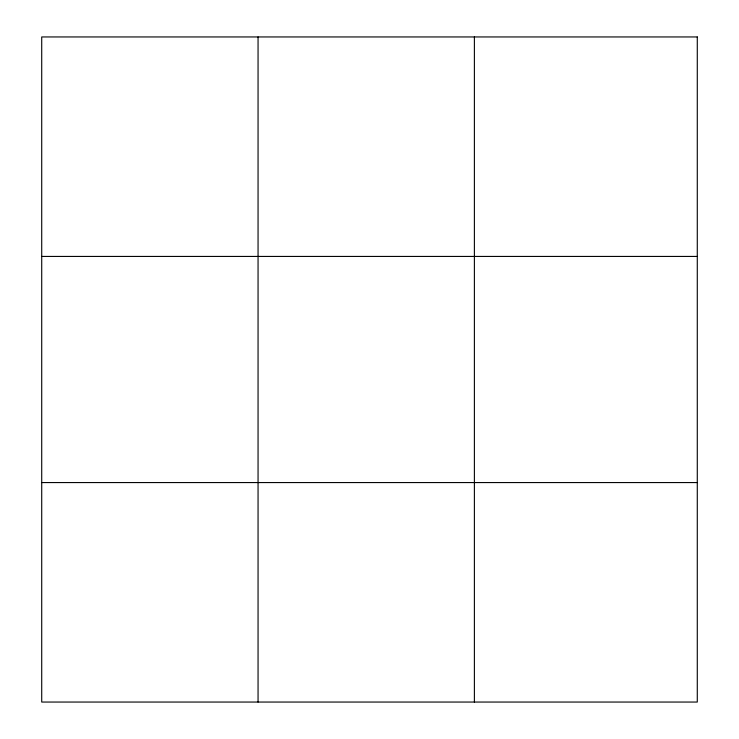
<?xml version="1.0" encoding="UTF-8"?>
<svg xmlns="http://www.w3.org/2000/svg" width="739" height="739" viewBox="0 0 739 739"><rect width="100%" height="100%" fill="white"/><g stroke="black" fill="none" stroke-linecap="round" stroke-linejoin="round"><path stroke-width="1.11" d="M258.059 36.95L258.059 702.05M474.392 36.95L474.392 702.05M41.717 256.433L697.283 256.433M41.717 482.567L697.283 482.567M697.283 36.95L697.283 702.05L41.717 702.05L41.717 36.95L697.283 36.95"/></g></svg>
